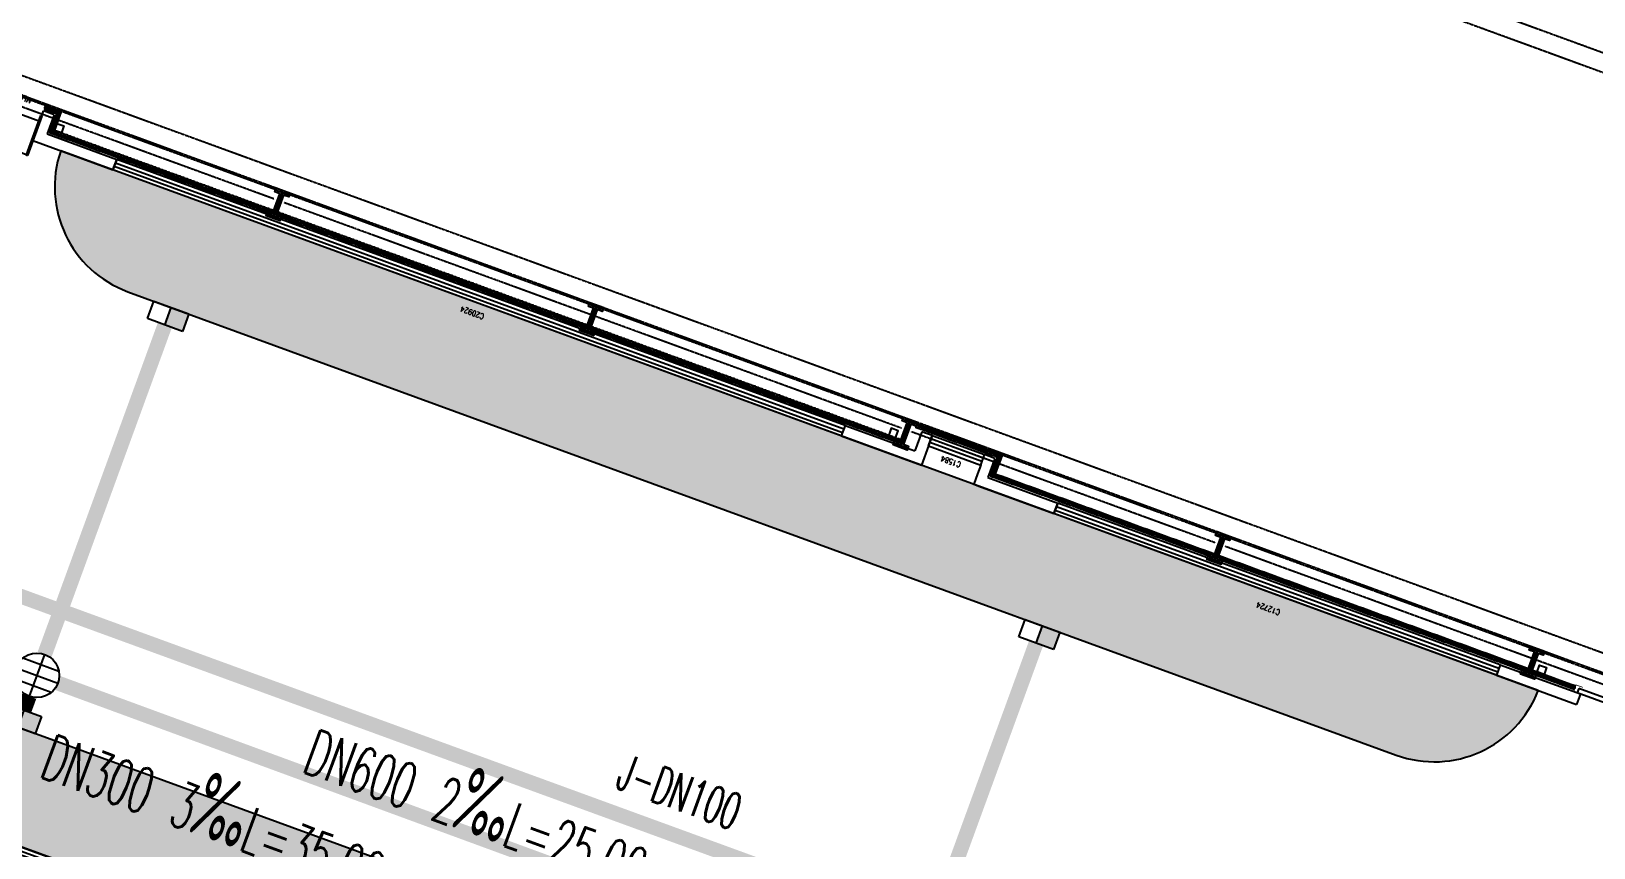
# Model space of a CAD drawing. Extents: x -111898 to 889894, y -2 to 1194865.
# Drawn here: x 565855 to 607970, y 855185 to 877197 of the extents above; entities that cross this region are included whole.
import ezdxf

# ---------------------------------------------------------------- set-up
doc = ezdxf.new("R2010")
doc.units = 0
doc.header["$LTSCALE"] = 10
doc.header["$MEASUREMENT"] = 0
doc.linetypes.add('10平面$0$10平面$0$DASH', pattern=[0.35, 0.25, -0.1])
doc.linetypes.add('10平面$0$DASH', pattern=[0.35, 0.25, -0.1])
doc.layers.get('Defpoints').update_dxf_attribs({"color": 210})
for name, color, linetype in [('0-WALL', 252, 'Continuous'), ('10平面$0$10平面$0$WINDOW', 4, 'Continuous'), ('10平面$0$10平面$0$WINDOW_TEXT', 7, 'Continuous'), ('10平面$0$A-HRAIL', 173, 'Continuous'), ('10平面$0$A-SFCE', 30, 'Continuous'), ('10平面$0$AS-WALL', 40, 'Continuous'), ('10平面$0$建-窗', 4, 'Continuous'), ('10平面$0$建-门窗编号', 7, 'Continuous'), ('Gps-ZF雨水', 4, 'TG_Y'), ('TEXT_污水', 2, 'Continuous'), ('TEXT_给水', 3, 'Continuous'), ('TEXT_雨水', 4, 'Continuous'), ('TWT_雨水口', 4, 'Continuous'), ('WALL', 252, 'Continuous'), ('WELL_雨水', 4, 'Continuous'), ('建-窗', 252, 'Continuous'), ('建-门窗编号', 7, 'Continuous')]:
    doc.layers.add(name, color=color, linetype=linetype)
doc.layers.add('GPS-ZF污水', color=2, linetype='TG_W', lineweight=60)
doc.layers.add('GPS-ZF给水', color=3, linetype='TG_J', lineweight=60)
doc.styles.add('10平面$0$10平面$0$_TCH_WINDOW', font='SIMPLEX', dxfattribs={"height": 3.5, "bigfont": 'GBCBIG'})
doc.styles.add('10平面$0$A-WIN-LABEL', font='SIMPLEX', dxfattribs={"bigfont": 'GBCBIG'})
doc.styles.add('_TWT_PIPEDN', font='SIMPLEX', dxfattribs={"width": 0.6, "height": 3, "bigfont": 'HZTXT'})
doc.styles.add('A-WIN-LABEL', font='SIMPLEX', dxfattribs={"bigfont": 'GBCBIG'})
doc.styles.add('TG_LINETYPE', font='SIMPLEX', dxfattribs={"width": 0.8, "height": 3.5, "bigfont": 'HZTXT'})
doc.linetypes.add('TG_J', pattern='A,2,-0.3,["J",TG_LINETYPE,S=0.1,R=0,X=-0.23,Y=-0.15],0', length=2.3)
doc.linetypes.add('TG_W', pattern='A,2,-0.3,["W",TG_LINETYPE,S=0.1,R=0,X=-0.23,Y=-0.15],0', length=2.3)
doc.linetypes.add('TG_Y', pattern='A,2,-0.3,["Y",TG_LINETYPE,S=0.1,R=0,X=-0.25,Y=-0.15],0', length=2.3)
pattern_1 = [(359.79974, (-824318.4, 704905.5), (1605.5824, 1594.398), [240, -48, 64, -48, 240, -960]), (359.79974, (-824398.3, 704953.8), (1605.5824, 1594.398), [160, -120, 240, -120, 160, -800]), (359.79974, (-823836, 705591.9), (1605.5824, 1594.398), [200, -80, 200, -1120]), (359.79974, (-824634.9, 705914.7), (1605.5824, 1594.398), [80, -160, 80, -1280]), (89.79974, (-824474.9, 705914.1), (-1594.398, 1605.5824), [144, -1456]), (89.79974, (-823998.3, 704952.4), (-1594.398, 1605.5824), [160, -1440]), (89.79974, (-823596, 705591), (-1594.398, 1605.5824), [160, -1440]), (44.79974, (-823790.3, 704935.7), (5.5922, 1599.9902), [160, -2102.7417]), (134.79974, (-824206.3, 704937.2), (-1599.9902, 5.5922), [160, -2102.7417]), (63.23469, (-823838.3, 704943.9), (5.5922, 1599.99023), [160, -3417.7088]), (75.7635, (-823918.27, 704952.15), (5.59221, 1599.99023), [160, -6436.969]), (75.7635, (-823516.03, 705590.75), (5.59221, 1599.99023), [128, -6468.969]), (75.7635, (-824442.9, 705914), (5.59221, 1599.99023), [112, -6484.969]), (103.835987, (-824078.27, 704952.7), (5.59221, 1599.99023), [160, -6436.969]), (103.835987, (-823676.03, 705591.3), (5.59221, 1599.99023), [128, -6468.969]), (103.835987, (-824506.9, 705914.2), (5.59221, 1599.99023), [112, -6484.969]), (116.364795, (-824158.3, 704945), (5.5922, 1599.99023), [160, -3417.7069])]

# ---------------------------------------------------------------- blocks, each defined once
blk = doc.blocks.new('10平面$0$10平面$0$$DorLib2D$00000126')
at = {"color": 0, "linetype": 'Continuous'}
for p, q in [((-0.532, 0.5), (-0.532, 0.9)), ((0.532, 0.9), (0.532, 0.5))]:
    blk.add_line(p, q, dxfattribs=at)
at = {"color": 0, "linetype": '10平面$0$10平面$0$DASH'}
for p, q in [((-0.532, 0.9), (0.532, 0.9)), ((-0.532, 0.5), (0.532, 0.5))]:
    blk.add_line(p, q, dxfattribs=at)
blk = doc.blocks.new('10平面$0$WINDOW2DLIB$DYNSTYLE$00000005')
at = {"color": 0}
for points in [[(-0.5, 0.5), (-0.5, -0.5)], [(-0.5, 0.5), (0.5, 0.5)], [(0.5, -0.5), (0.5, 0.5)], [(0.5, 0.1667), (-0.5, 0.1667)], [(0.5, -0.1667), (-0.5, -0.1667)], [(-0.5, -0.5), (0.5, -0.5)]]:
    blk.add_lwpolyline(points, dxfattribs=at)
blk = doc.blocks.new('10平面$0$DOOR2DLIB$SYSLIB$00000123')
at = {"color": 0}
for p, q in [((0.475, -0.001), (0.475, 0.752)), ((0.475, 0.752), (0.5, 0.752)), ((0.5, -0.001), (0.5, 0.752)), ((-0.5, 0), (-0.5, 0.252)), ((-0.475, 0.252), (-0.5, 0.252)), ((-0.475, 0), (-0.475, 0.252)), ((-0.475, 0), (-0.5, 0)), ((0.475, -0.001), (0.5, -0.001))]:
    blk.add_line(p, q, dxfattribs=at)
for centre, radius, start, end in [((0.505, -0.002), 0.755, 92.2493, 179.7238), ((-0.501, 0.003), 0.251, 359.7899, 84.0974)]:
    blk.add_arc(centre, radius, start, end, dxfattribs=at)
blk = doc.blocks.new('10平面$0$42343243-M')
at = {"layer": '10平面$0$10平面$0$WINDOW'}
blk.add_line((252654, 1222620), (254154, 1222620), dxfattribs=at)
at = {"layer": '10平面$0$AS-WALL'}
for p, q in [((210654, 1223170), (208354, 1223170)), ((208354, 1222870), (208354, 1223170)), ((225504, 1223170), (223354, 1223170)), ((225654, 1223170), (225504, 1223170)), ((225654, 1222870), (225654, 1223170)), ((229454, 1223170), (227154, 1223170)), ((227154, 1222620), (227154, 1223170)), ((252654, 1223170), (250354, 1223170)), ((252654, 1222620), (252654, 1223170)), ((210654, 1222870), (208354, 1222870)), ((225354, 1222870), (223354, 1222870)), ((225354, 1222320), (225354, 1222870)), ((225654, 1222620), (225654, 1222870)), ((229454, 1222870), (227454, 1222870)), ((227454, 1222320), (227454, 1222870)), ((252354, 1222870), (250354, 1222870)), ((252354, 1222320), (252354, 1222870)), ((225354, 1222320), (225654, 1222320)), ((227154, 1222320), (227454, 1222320)), ((252354, 1222320), (252654, 1222320))]:
    blk.add_line(p, q, dxfattribs=at)
for points in [[(210654, 1222870), (210654, 1223170)], [(223354, 1222870), (223354, 1223170)], [(229454, 1222870), (229454, 1223170)], [(250354, 1222870), (250354, 1223170)], [(225654, 1222620), (225654, 1222320)], [(227154, 1222620), (227154, 1222320)], [(252654, 1222620), (252654, 1222320)]]:
    blk.add_lwpolyline(points, dxfattribs=at)
at = {"layer": '10平面$0$10平面$0$WINDOW'}
ref = blk.add_blockref('10平面$0$DOOR2DLIB$SYSLIB$00000123', (253404, 1222470), dxfattribs=dict(at, xscale=-1500, yscale=1500, zscale=300))
ref.add_attrib('A0', 'MLC1584', (253059, 1222108), dxfattribs={"layer": '10平面$0$10平面$0$WINDOW_TEXT', "height": 148.8, "style": '10平面$0$10平面$0$_TCH_WINDOW', "width": 0.705882})
ref = blk.add_blockref('10平面$0$10平面$0$$DorLib2D$00000126', (205254, 1223020), dxfattribs=dict(at, xscale=6000, yscale=-300, zscale=300))
ref.add_attrib('A0', 'JLM6050', (204885, 1223016), dxfattribs={"layer": '10平面$0$10平面$0$WINDOW_TEXT', "height": 148.8, "style": '10平面$0$10平面$0$_TCH_WINDOW', "width": 0.705882})
at = {"layer": '10平面$0$建-窗'}
ref = blk.add_blockref('10平面$0$WINDOW2DLIB$DYNSTYLE$00000005', (217004, 1223020), dxfattribs=dict(at, xscale=-12700, yscale=300, zscale=300, rotation=180.0000000000008))
ref.add_attrib('A0', 'C12724', (216712, 1223521), dxfattribs={"layer": '10平面$0$建-门窗编号', "height": 148.8, "style": '10平面$0$A-WIN-LABEL', "width": 0.705882})
ref = blk.add_blockref('10平面$0$WINDOW2DLIB$DYNSTYLE$00000005', (239904, 1223020), dxfattribs=dict(at, xscale=-20900, yscale=300, zscale=300, rotation=180.0000000000008))
ref.add_attrib('A0', 'C20924', (239602, 1223393), dxfattribs={"layer": '10平面$0$建-门窗编号', "height": 148.8, "style": '10平面$0$A-WIN-LABEL', "width": 0.705882})
ref = blk.add_blockref('10平面$0$WINDOW2DLIB$DYNSTYLE$00000005', (226404, 1222470), dxfattribs=dict(at, xscale=-1500, yscale=-300, zscale=300))
ref.add_attrib('A0', 'C1584', (226162, 1222733), dxfattribs={"layer": '10平面$0$建-门窗编号', "height": 148.8, "style": '10平面$0$A-WIN-LABEL', "width": 0.705882})
blk = doc.blocks.new('10平面$0$42343243')
at = {"layer": '10平面$0$建-窗'}
ref = blk.add_blockref('10平面$0$WINDOW2DLIB$DYNSTYLE$00000005', (-239904, 1223020), dxfattribs=dict(at, xscale=-20900, yscale=-300, zscale=300, rotation=359.9999999994902))
ref.add_attrib('A', 'C20924', (-240194, 1223393), dxfattribs={"layer": '10平面$0$建-门窗编号', "height": 148.8, "style": '10平面$0$A-WIN-LABEL', "width": 0.705882})
blk = doc.blocks.new('10平面$0$3333')
at = {"layer": '10平面$0$A-SFCE', "const_width": 20}
blk.add_lwpolyline([(-227064, 766320), (-227064, 766510), (-227244, 766510), (-227244, 766320)], dxfattribs=at)
blk = doc.blocks.new('10平面$0$99平面图例外参$0$$LinePat$圆环')
for points in [[(0, 150), (300, 150)], [(0, 0), (300, 0)], [(0, -150), (300, -150)]]:
    blk.add_lwpolyline(points)
at = {"color": 0}
blk.add_circle((150, 0), 150, dxfattribs=at)
blk = doc.blocks.new('WINDOW2DLIB$DYNSTYLE$00000005')
at = {"color": 0}
for points in [[(-0.5, 0.5), (-0.5, -0.5)], [(-0.5, 0.5), (0.5, 0.5)], [(0.5, -0.5), (0.5, 0.5)], [(0.5, 0.1667), (-0.5, 0.1667)], [(0.5, -0.1667), (-0.5, -0.1667)], [(-0.5, -0.5), (0.5, -0.5)]]:
    blk.add_lwpolyline(points, dxfattribs=at)
blk = doc.blocks.new('$TwtSys$00000424')
for p, q in [((-500, 250), (500, 250)), ((-500, -250), (-500, 250)), ((0, -250), (0, 250)), ((500, 250), (500, -250)), ((500, -250), (-500, -250))]:
    blk.add_line(p, q)
blk.add_solid([(0, 250), (500, 250), (0, -250), (500, -250)])
blk = doc.blocks.new('$TWTSYS$00000375')
for p, q in [((0, 0.5, 0), (0, -0.5, 0)), ((-0.5, 0, 0), (0.5, 0, 0)), ((0.433, 0.25, 0), (-0.433, 0.25, 0)), ((0.433, -0.25, 0), (-0.433, -0.25, 0))]:
    blk.add_line(p, q)
blk.add_circle((0, 0, 0), 0.5)

msp = doc.modelspace()

# ---------------------------------------------------------------- hatches: boundary and pattern name
at = {"layer": '0-WALL'}
h = msp.add_hatch(dxfattribs=at)
h.set_pattern_fill('草坪或沼泽', color=8, scale=400, angle=-0.200257)
h.set_pattern_definition([(359.79974, (-824318.4, 704905.5), (1605.5824, 1594.398), [240, -48, 64, -48, 240, -960]), (359.79974, (-824398.3, 704953.8), (1605.5824, 1594.398), [160, -120, 240, -120, 160, -800]), (359.79974, (-823836, 705591.9), (1605.5824, 1594.398), [200, -80, 200, -1120]), (359.79974, (-824634.9, 705914.7), (1605.5824, 1594.398), [80, -160, 80, -1280]), (89.79974, (-824474.9, 705914.1), (-1594.398, 1605.5824), [144, -1456]), (89.79974, (-823998.3, 704952.4), (-1594.398, 1605.5824), [160, -1440]), (89.79974, (-823596, 705591), (-1594.398, 1605.5824), [160, -1440]), (44.79974, (-823790.3, 704935.7), (5.5922, 1599.9902), [160, -2102.7417]), (134.79974, (-824206.3, 704937.2), (-1599.9902, 5.5922), [160, -2102.7417]), (63.23469, (-823838.3, 704943.9), (5.5922, 1599.99023), [160, -3417.7088]), (75.7635, (-823918.27, 704952.15), (5.59221, 1599.99023), [160, -6436.969]), (75.7635, (-823516.03, 705590.75), (5.59221, 1599.99023), [128, -6468.969]), (75.7635, (-824442.9, 705914), (5.59221, 1599.99023), [112, -6484.969]), (103.835987, (-824078.27, 704952.7), (5.59221, 1599.99023), [160, -6436.969]), (103.835987, (-823676.03, 705591.3), (5.59221, 1599.99023), [128, -6468.969]), (103.835987, (-824506.9, 705914.2), (5.59221, 1599.99023), [112, -6484.969]), (116.364795, (-824158.3, 704945), (5.5922, 1599.99023), [160, -3417.7069])])
edge = h.paths.add_edge_path()
edge.add_line((741503.08, 933538.38), (741712.87, 934018.57))
edge.add_line((741712.87, 934018.57), (745060.96, 941812.89))
edge.add_line((745060.96, 941812.89), (766890.86, 1001849.76))
edge.add_line((766890.86, 1001849.76), (760346.98, 1016169.02))
edge.add_line((760346.98, 1016169.02), (737579.78, 1026362.54))
edge.add_line((737579.78, 1026362.54), (720756.11, 1037729.77))
edge.add_line((720756.11, 1037729.77), (653654.65, 1067773.01))
edge.add_line((653654.65, 1067773.01), (467795.25, 820503.81))
edge.add_line((467795.25, 820503.81), (468143.58, 820404.89))
edge.add_line((468143.58, 820404.89), (647181.92, 1058601.18))
edge.add_line((647181.92, 1058601.18), (648464.56, 1058132.56))
edge.add_line((648464.56, 1058132.56), (650350.23, 1063296.8))
edge.add_line((650350.23, 1063296.8), (720796.15, 1037558.69))
edge.add_line((720796.15, 1037558.69), (718909.6, 1032395.07))
edge.add_line((718909.6, 1032395.07), (725484.49, 1029992.9))
edge.add_line((725484.49, 1029992.9), (726513.26, 1032808.65))
edge.add_line((726513.26, 1032808.65), (729331.07, 1031779.14))
edge.add_line((729331.07, 1031779.14), (728302.36, 1028963.46))
edge.add_line((728302.36, 1028963.46), (747084.56, 1022101.19))
edge.add_line((747084.56, 1022101.19), (755217.14, 1018452.95))
edge.add_arc((743028.5, 1006160.87), 17310.64, -14.619994, 45.242091, ccw=False)
edge.add_line((759778.64, 1001791.54), (760685.99, 1001458.08))
edge.add_line((760685.99, 1001458.08), (765094.65, 999847.31))
edge.add_line((765094.65, 999847.31), (740941.69, 933744.02))
edge.add_line((740941.69, 933744.02), (741503.08, 933538.38))
h = msp.add_hatch(dxfattribs=at)
h.set_pattern_fill('草坪或沼泽', color=8, scale=400, angle=-0.200257)
h.set_pattern_definition(pattern_1)
edge = h.paths.add_edge_path()
edge.add_arc((603672.98, 860503.41), 3000.73, 249.935502, 338.960589)
edge.add_line((606473.66, 859426.12), (566648.51, 873976.64))
edge.add_arc((569499.52, 873002.05), 3012.99, 161.127469, 249.69568)
edge.add_line((568454, 870176.28), (602643.49, 857684.8))
h = msp.add_hatch(dxfattribs=at)
h.set_pattern_fill('草坪或沼泽', color=8, scale=400, angle=-0.200257)
h.set_pattern_definition(pattern_1)
edge = h.paths.add_edge_path()
edge.add_line((598635.68, 846316.68), (564318.76, 858858.03))
edge.add_arc((563289.22, 856040.22), 3000, 69.929318, 159.929318)
edge.add_line((560471.41, 857069.76), (600296.56, 842519.24))
edge.add_arc((597478.74, 843548.74), 3000, -20.069895, 67.316106)

# ---------------------------------------------------------------- linework, layer by layer
for points in [[(602643.49, 857684.8, 0.40923859), (606473.66, 859426.12), (566648.51, 873976.64, 0.40691312), (568454, 870176.28)], [(598635.68, 846316.68), (564318.76, 858858.03, 0.41421356), (560471.41, 857069.76), (600296.56, 842519.24, 0.40091319)]]:
    msp.add_lwpolyline(points, format="xyb", close=True, dxfattribs=at)
at = {"layer": 'Defpoints', "color": 1}
for points in [[(566665.54, 874455.9), (566477.69, 874524.54), (566546.32, 874712.39), (566734.18, 874643.76)], [(588965.42, 866308.41), (589153.28, 866239.78), (589221.91, 866427.63), (589034.06, 866496.27)], [(606630.15, 859854.43), (606442.29, 859923.06), (606510.93, 860110.92), (606698.78, 860042.28)]]:
    msp.add_lwpolyline(points, close=True, dxfattribs=at)
at = {"layer": 'GPS-ZF污水', "ltscale": 0.1, "const_width": 400}
msp.add_lwpolyline([(563489.75, 857904.53), (595237.15, 846305.29)], dxfattribs=at)
at = {"layer": 'GPS-ZF给水', "ltscale": 0.1, "const_width": 400}
msp.add_lwpolyline([(521826.69, 877948.18), (679851.32, 820212.27)], dxfattribs=at)
at = {"layer": 'Gps-ZF雨水', "ltscale": 0.1, "const_width": 400}
for points in [[(566214.62, 860395.75), (569457.35, 869277.37)], [(592939.16, 860698.05), (589678.92, 851774.71)], [(566572.03, 859625.22), (588909.83, 851418.07)], [(565664.71, 858895.52), (565801.92, 859268.95)]]:
    msp.add_lwpolyline(points, dxfattribs=at)
at = {"layer": 'WALL', "color": 8, "linetype": '10平面$0$DASH'}
for p, q in [((561313.24, 893758.89), (688396.79, 847327.63)), ((561141.66, 893289.25), (688225.2, 846857.99)), ((556097.02, 879481.95), (683180.57, 833050.69)), ((555925.43, 879012.32), (683008.98, 832581.05)), ((572400.64, 872673.53), (564228.97, 875659.14)), ((572486.43, 872908.35), (564314.76, 875893.96)), ((589393.33, 866731.24), (572768.21, 872805.4)), ((589307.54, 866496.43), (572682.42, 872570.58)), ((597760.99, 863407.87), (589589.32, 866393.48)), ((597846.78, 863642.69), (589675.11, 866628.29)), ((614753.69, 857465.58), (598128.57, 863539.74)), ((614667.89, 857230.76), (598042.77, 863304.92))]:
    msp.add_line(p, q, dxfattribs=at)
at = {"layer": 'WALL', "color": 8}
for points in [[(572456.63, 872972.48), (572832.33, 872835.21), (572793.9, 872730.01), (572656.77, 872780.11), (572459.1, 872239.09), (572596.23, 872188.99), (572557.8, 872083.79), (572182.09, 872221.06), (572220.52, 872326.26), (572357.66, 872276.15), (572555.32, 872817.17), (572418.19, 872867.28)], [(572486.43, 872908.35), (572768.21, 872805.4), (572764.09, 872794.13), (572626.96, 872844.23), (572394.98, 872209.28), (572532.11, 872159.18), (572527.99, 872147.91), (572246.21, 872250.86), (572250.33, 872262.13), (572387.46, 872212.03), (572619.45, 872846.98), (572482.31, 872897.08)], [(580910.08, 869883.92), (581285.79, 869746.65), (581247.35, 869641.45), (581110.22, 869691.56), (580912.55, 869150.54), (581049.68, 869100.43), (581011.25, 868995.23), (580635.54, 869132.5), (580673.97, 869237.7), (580811.11, 869187.6), (581008.78, 869728.62), (580871.64, 869778.72)], [(580939.88, 869819.8), (581221.66, 869716.85), (581217.55, 869705.58), (581080.41, 869755.68), (580848.43, 869120.73), (580985.56, 869070.63), (580981.44, 869059.36), (580699.66, 869162.31), (580703.78, 869173.58), (580840.91, 869123.48), (581072.9, 869758.42), (580935.76, 869808.53)], [(589363.53, 866795.37), (589739.24, 866658.1), (589700.8, 866552.9), (589563.67, 866603), (589366, 866061.98), (589503.13, 866011.88), (589464.7, 865906.68), (589088.99, 866043.95), (589127.43, 866149.15), (589264.56, 866099.04), (589462.23, 866640.07), (589325.09, 866690.17)], [(589393.33, 866731.24), (589675.11, 866628.29), (589671, 866617.02), (589533.86, 866667.13), (589301.88, 866032.18), (589439.01, 865982.07), (589434.89, 865970.8), (589153.11, 866073.75), (589157.23, 866085.03), (589294.36, 866034.92), (589526.35, 866669.87), (589389.21, 866719.97)], [(597816.98, 863706.81), (598192.69, 863569.54), (598154.25, 863464.35), (598017.12, 863514.45), (597819.45, 862973.43), (597956.59, 862923.32), (597918.15, 862818.13), (597542.44, 862955.4), (597580.88, 863060.59), (597718.01, 863010.49), (597915.68, 863551.51), (597778.54, 863601.61)], [(597846.78, 863642.69), (598128.57, 863539.74), (598124.45, 863528.47), (597987.31, 863578.57), (597755.33, 862943.62), (597892.46, 862893.52), (597888.34, 862882.25), (597606.56, 862985.2), (597610.68, 862996.47), (597747.81, 862946.37), (597979.8, 863581.32), (597842.67, 863631.42)], [(606270.43, 860618.26), (606646.14, 860480.99), (606607.7, 860375.79), (606470.57, 860425.89), (606272.9, 859884.87), (606410.04, 859834.77), (606371.6, 859729.57), (605995.89, 859866.84), (606034.33, 859972.04), (606171.46, 859921.94), (606369.13, 860462.96), (606231.99, 860513.06)], [(606300.23, 860554.14), (606582.02, 860451.19), (606577.9, 860439.91), (606440.76, 860490.02), (606208.78, 859855.07), (606345.91, 859804.97), (606341.8, 859793.69), (606060.01, 859896.65), (606064.13, 859907.92), (606201.27, 859857.81), (606433.25, 860492.76), (606296.12, 860542.87)]]:
    msp.add_lwpolyline(points, close=True, dxfattribs=at)

# ---------------------------------------------------------------- block references
at = {"layer": '10平面$0$A-HRAIL', "yscale": 0.3333333333333334, "zscale": 0.3333333333333333}
for p, xscale, rotation in [((566328.78, 875104.88), 0.3749999999076196, 159.9297114345931), ((566434.45, 875066.27), 0.3749999999076196, 159.9297114345931), ((566540.11, 875027.67), 0.3749999999076196, 159.9297114345931), ((566504.45, 874747.92), 0.3611111227129974, 249.9297114345931), ((566541.62, 874849.67), 0.3611111227129974, 249.9297114345931), ((566578.8, 874951.43), 0.3611111227129974, 249.9297114345931), ((566645.78, 874989.06), 0.3749999999076196, 159.9297114345931), ((566615.98, 875053.18), 0.3611111227129974, 249.9297114345931), ((566430.09, 874544.41), 0.3611111227129974, 249.9297114345931), ((566365.17, 874512.41), -0.3384127419231499, 159.9297114343897), ((566467.27, 874646.16), 0.3611111227129974, 249.9297114345931), ((566460.53, 874477.57), -0.3384127419231499, 159.9297114343897), ((566555.89, 874442.73), -0.3384127419231499, 159.9297114343897), ((566651.25, 874407.89), -0.3384127419231499, 159.9297114343897), ((566746.6, 874373.05), -0.3384127419231499, 159.9297114343897), ((566841.96, 874338.21), -0.3384127419231499, 159.9297114343897), ((566937.32, 874303.37), -0.3384127419231499, 159.9297114343897), ((567032.68, 874268.53), -0.3384127419231499, 159.9297114343897), ((567128.04, 874233.69), -0.3384127419231499, 159.9297114343897), ((567223.4, 874198.85), -0.3384127419231499, 159.9297114343897), ((567318.76, 874164.01), -0.3384127419231499, 159.9297114343897), ((567414.11, 874129.17), -0.3384127419231499, 159.9297114343897), ((567509.47, 874094.33), -0.3384127419231499, 159.9297114343897), ((567604.83, 874059.49), -0.3384127419231499, 159.9297114343897), ((567700.19, 874024.65), -0.3384127419231499, 159.9297114343897), ((567795.55, 873989.81), -0.3384127419231499, 159.9297114343897), ((567890.91, 873954.97), -0.3384127419231499, 159.9297114343897), ((567986.26, 873920.13), -0.3384127419231499, 159.9297114343897), ((568081.62, 873885.29), -0.3384127419231499, 159.9297114343897), ((568176.98, 873850.45), -0.3384127419231499, 159.9297114343897), ((568272.34, 873815.61), -0.3384127419231499, 159.9297114343897), ((568367.7, 873780.77), -0.3384127419231499, 159.9297114343897), ((568463.06, 873745.93), -0.3384127419231499, 159.9297114343897), ((568558.42, 873711.09), -0.3384127419231499, 159.9297114343897), ((568653.77, 873676.25), -0.3384127419231499, 159.9297114343897), ((568749.13, 873641.41), -0.3384127419231499, 159.9297114343897), ((568844.49, 873606.57), -0.3384127419231499, 159.9297114343897), ((568939.85, 873571.73), -0.3384127419231499, 159.9297114343897), ((569035.21, 873536.89), -0.3384127419231499, 159.9297114343897), ((569130.57, 873502.05), -0.3384127419231499, 159.9297114343897), ((569225.93, 873467.21), -0.3384127419231499, 159.9297114343897), ((569321.28, 873432.37), -0.3384127419231499, 159.9297114343897), ((569416.64, 873397.53), -0.3384127419231499, 159.9297114343897), ((569512, 873362.69), -0.3384127419231499, 159.9297114343897), ((569607.36, 873327.85), -0.3384127419231499, 159.9297114343897), ((569702.72, 873293.01), -0.3384127419231499, 159.9297114343897), ((569798.08, 873258.17), -0.3384127419231499, 159.9297114343897), ((569893.44, 873223.33), -0.3384127419231499, 159.9297114343897), ((569988.79, 873188.49), -0.3384127419231499, 159.9297114343897), ((570084.15, 873153.65), -0.3384127419231499, 159.9297114343897), ((570179.51, 873118.81), -0.3384127419231499, 159.9297114343897), ((570274.87, 873083.97), -0.3384127419231499, 159.9297114343897), ((570370.23, 873049.13), -0.3384127419231499, 159.9297114343897), ((570465.59, 873014.28), -0.3384127419231499, 159.9297114343897), ((570560.94, 872979.44), -0.3384127419231499, 159.9297114343897), ((570656.3, 872944.6), -0.3384127419231499, 159.9297114343897), ((570751.66, 872909.76), -0.3384127419231499, 159.9297114343897), ((570847.02, 872874.92), -0.3384127419231499, 159.9297114343897), ((570942.38, 872840.08), -0.3384127419231499, 159.9297114343897), ((571037.74, 872805.24), -0.3384127419231499, 159.9297114343897), ((571133.1, 872770.4), -0.3384127419231499, 159.9297114343897), ((571228.45, 872735.56), -0.3384127419231499, 159.9297114343897), ((571323.81, 872700.72), -0.3384127419231499, 159.9297114343897), ((571419.17, 872665.88), -0.3384127419231499, 159.9297114343897), ((571514.53, 872631.04), -0.3384127419231499, 159.9297114343897), ((571609.89, 872596.2), -0.3384127419231499, 159.9297114343897), ((571705.25, 872561.36), -0.3384127419231499, 159.9297114343897), ((571800.61, 872526.52), -0.3384127419231499, 159.9297114343897), ((571895.96, 872491.68), -0.3384127419231499, 159.9297114343897), ((571991.32, 872456.84), -0.3384127419231499, 159.9297114343897), ((572086.68, 872422), -0.3384127419231499, 159.9297114343897), ((572182.04, 872387.16), -0.3384127419231499, 159.9297114343897), ((572277.4, 872352.32), -0.3384127419231499, 159.9297114343897), ((572474.2, 872280.42), -0.3368181818181818, 159.9297114343899), ((572569.11, 872245.74), -0.3368181818181818, 159.9297114343899), ((572664.02, 872211.07), -0.3368181818181818, 159.9297114343899), ((572758.93, 872176.39), -0.3368181818181818, 159.9297114343899), ((572853.83, 872141.71), -0.3368181818181818, 159.9297114343899), ((572948.74, 872107.04), -0.3368181818181818, 159.9297114343899), ((573043.65, 872072.36), -0.3368181818181818, 159.9297114343899), ((573138.56, 872037.69), -0.3368181818181818, 159.9297114343899), ((573233.47, 872003.01), -0.3368181818181818, 159.9297114343899), ((573328.38, 871968.33), -0.3368181818181818, 159.9297114343899), ((573423.29, 871933.66), -0.3368181818181818, 159.9297114343899), ((573518.2, 871898.98), -0.3368181818181818, 159.9297114343899), ((573613.11, 871864.31), -0.3368181818181818, 159.9297114343899), ((573708.02, 871829.63), -0.3368181818181818, 159.9297114343899), ((573802.93, 871794.95), -0.3368181818181818, 159.9297114343899), ((573897.84, 871760.28), -0.3368181818181818, 159.9297114343899), ((573992.75, 871725.6), -0.3368181818181818, 159.9297114343899), ((574087.65, 871690.93), -0.3368181818181818, 159.9297114343899), ((574182.56, 871656.25), -0.3368181818181818, 159.9297114343899), ((574277.47, 871621.57), -0.3368181818181818, 159.9297114343899), ((574372.38, 871586.9), -0.3368181818181818, 159.9297114343899), ((574467.29, 871552.22), -0.3368181818181818, 159.9297114343899), ((574562.2, 871517.55), -0.3368181818181818, 159.9297114343899), ((574657.11, 871482.87), -0.3368181818181818, 159.9297114343899), ((574752.02, 871448.19), -0.3368181818181818, 159.9297114343899), ((574846.93, 871413.52), -0.3368181818181818, 159.9297114343899), ((574941.84, 871378.84), -0.3368181818181818, 159.9297114343899), ((575036.75, 871344.17), -0.3368181818181818, 159.9297114343899), ((575131.66, 871309.49), -0.3368181818181818, 159.9297114343899), ((575226.56, 871274.81), -0.3368181818181818, 159.9297114343899), ((575321.47, 871240.14), -0.3368181818181818, 159.9297114343899), ((575416.38, 871205.46), -0.3368181818181818, 159.9297114343899), ((575511.29, 871170.79), -0.3368181818181818, 159.9297114343899), ((575606.2, 871136.11), -0.3368181818181818, 159.9297114343899), ((575701.11, 871101.43), -0.3368181818181818, 159.9297114343899), ((575796.02, 871066.76), -0.3368181818181818, 159.9297114343899), ((575890.93, 871032.08), -0.3368181818181818, 159.9297114343899), ((575985.84, 870997.4), -0.3368181818181818, 159.9297114343899), ((576080.75, 870962.73), -0.3368181818181818, 159.9297114343899), ((576175.66, 870928.05), -0.3368181818181818, 159.9297114343899), ((576270.57, 870893.38), -0.3368181818181818, 159.9297114343899), ((576365.48, 870858.7), -0.3368181818181818, 159.9297114343899), ((576460.38, 870824.02), -0.3368181818181818, 159.9297114343899), ((576555.29, 870789.35), -0.3368181818181818, 159.9297114343899), ((576650.2, 870754.67), -0.3368181818181818, 159.9297114343899), ((576745.11, 870720), -0.3368181818181818, 159.9297114343899), ((576840.02, 870685.32), -0.3368181818181818, 159.9297114343899), ((576934.93, 870650.64), -0.3368181818181818, 159.9297114343899), ((577029.84, 870615.97), -0.3368181818181818, 159.9297114343899), ((577124.75, 870581.29), -0.3368181818181818, 159.9297114343899), ((577219.66, 870546.62), -0.3368181818181818, 159.9297114343899), ((577314.57, 870511.94), -0.3368181818181818, 159.9297114343899), ((577409.48, 870477.26), -0.3368181818181818, 159.9297114343899), ((577504.39, 870442.59), -0.3368181818181818, 159.9297114343899), ((577599.29, 870407.91), -0.3368181818181818, 159.9297114343899), ((577694.2, 870373.24), -0.3368181818181818, 159.9297114343899), ((577789.11, 870338.56), -0.3368181818181818, 159.9297114343899), ((577884.02, 870303.88), -0.3368181818181818, 159.9297114343899), ((577978.93, 870269.21), -0.3368181818181818, 159.9297114343899), ((578073.84, 870234.53), -0.3368181818181818, 159.9297114343899), ((578168.75, 870199.86), -0.3368181818181818, 159.9297114343899), ((578263.66, 870165.18), -0.3368181818181818, 159.9297114343899), ((578358.57, 870130.5), -0.3368181818181818, 159.9297114343899), ((578453.48, 870095.83), -0.3368181818181818, 159.9297114343899), ((578548.39, 870061.15), -0.3368181818181818, 159.9297114343899), ((578643.3, 870026.48), -0.3368181818181818, 159.9297114343899), ((578738.21, 869991.8), -0.3368181818181818, 159.9297114343899), ((578833.11, 869957.12), -0.3368181818181818, 159.9297114343899), ((578928.02, 869922.45), -0.3368181818181818, 159.9297114343899), ((579022.93, 869887.77), -0.3368181818181818, 159.9297114343899), ((579117.84, 869853.1), -0.3368181818181818, 159.9297114343899), ((579212.75, 869818.42), -0.3368181818181818, 159.9297114343899), ((579307.66, 869783.74), -0.3368181818181818, 159.9297114343899), ((579402.57, 869749.07), -0.3368181818181818, 159.9297114343899), ((579497.48, 869714.39), -0.3368181818181818, 159.9297114343899), ((579592.39, 869679.72), -0.3368181818181818, 159.9297114343899), ((579687.3, 869645.04), -0.3368181818181818, 159.9297114343899), ((579782.21, 869610.36), -0.3368181818181818, 159.9297114343899), ((579877.12, 869575.69), -0.3368181818181818, 159.9297114343899), ((579972.02, 869541.01), -0.3368181818181818, 159.9297114343899), ((580066.93, 869506.34), -0.3368181818181818, 159.9297114343899), ((580161.84, 869471.66), -0.3368181818181818, 159.9297114343899), ((580256.75, 869436.98), -0.3368181818181818, 159.9297114343899), ((580351.66, 869402.31), -0.3368181818181818, 159.9297114343899), ((580446.57, 869367.63), -0.3368181818181818, 159.9297114343899), ((580541.48, 869332.96), -0.3368181818181818, 159.9297114343899), ((580636.39, 869298.28), -0.3368181818181818, 159.9297114343899), ((580731.3, 869263.6), -0.3368181818181818, 159.9297114343899), ((580927.65, 869191.86), -0.3368181818181785, 159.929711434389), ((581022.56, 869157.19), -0.3368181818181785, 159.929711434389), ((581117.47, 869122.51), -0.3368181818181785, 159.929711434389), ((581212.38, 869087.84), -0.3368181818181785, 159.929711434389), ((581307.29, 869053.16), -0.3368181818181785, 159.929711434389), ((581402.2, 869018.48), -0.3368181818181785, 159.929711434389), ((581497.1, 868983.81), -0.3368181818181785, 159.929711434389), ((581592.01, 868949.13), -0.3368181818181785, 159.929711434389), ((581686.92, 868914.46), -0.3368181818181785, 159.929711434389), ((581781.83, 868879.78), -0.3368181818181785, 159.929711434389), ((581876.74, 868845.1), -0.3368181818181785, 159.929711434389), ((581971.65, 868810.43), -0.3368181818181785, 159.929711434389), ((582066.56, 868775.75), -0.3368181818181785, 159.929711434389), ((582161.47, 868741.08), -0.3368181818181785, 159.929711434389), ((582256.38, 868706.4), -0.3368181818181785, 159.929711434389), ((582351.29, 868671.72), -0.3368181818181785, 159.929711434389), ((582446.2, 868637.05), -0.3368181818181785, 159.929711434389), ((582541.11, 868602.37), -0.3368181818181785, 159.929711434389), ((582636.01, 868567.7), -0.3368181818181785, 159.929711434389), ((582730.92, 868533.02), -0.3368181818181785, 159.929711434389), ((582825.83, 868498.34), -0.3368181818181785, 159.929711434389), ((582920.74, 868463.67), -0.3368181818181785, 159.929711434389), ((583015.65, 868428.99), -0.3368181818181785, 159.929711434389), ((583110.56, 868394.32), -0.3368181818181785, 159.929711434389), ((583205.47, 868359.64), -0.3368181818181785, 159.929711434389), ((583300.38, 868324.96), -0.3368181818181785, 159.929711434389), ((583395.29, 868290.29), -0.3368181818181785, 159.929711434389), ((583490.2, 868255.61), -0.3368181818181785, 159.929711434389), ((583585.11, 868220.94), -0.3368181818181785, 159.929711434389), ((583680.02, 868186.26), -0.3368181818181785, 159.929711434389), ((583774.93, 868151.58), -0.3368181818181785, 159.929711434389), ((583869.83, 868116.91), -0.3368181818181785, 159.929711434389), ((583964.74, 868082.23), -0.3368181818181785, 159.929711434389), ((584059.65, 868047.56), -0.3368181818181785, 159.929711434389), ((584154.56, 868012.88), -0.3368181818181785, 159.929711434389), ((584249.47, 867978.2), -0.3368181818181785, 159.929711434389), ((584344.38, 867943.53), -0.3368181818181785, 159.929711434389), ((584439.29, 867908.85), -0.3368181818181785, 159.929711434389), ((584534.2, 867874.17), -0.3368181818181785, 159.929711434389), ((584629.11, 867839.5), -0.3368181818181785, 159.929711434389), ((584724.02, 867804.82), -0.3368181818181785, 159.929711434389), ((584818.93, 867770.15), -0.3368181818181785, 159.929711434389), ((584913.84, 867735.47), -0.3368181818181785, 159.929711434389), ((585008.74, 867700.79), -0.3368181818181785, 159.929711434389), ((585103.65, 867666.12), -0.3368181818181785, 159.929711434389), ((585198.56, 867631.44), -0.3368181818181785, 159.929711434389), ((585293.47, 867596.77), -0.3368181818181785, 159.929711434389), ((585388.38, 867562.09), -0.3368181818181785, 159.929711434389), ((585483.29, 867527.41), -0.3368181818181785, 159.929711434389), ((585578.2, 867492.74), -0.3368181818181785, 159.929711434389), ((585673.11, 867458.06), -0.3368181818181785, 159.929711434389), ((585768.02, 867423.39), -0.3368181818181785, 159.929711434389), ((585862.93, 867388.71), -0.3368181818181785, 159.929711434389), ((585957.84, 867354.03), -0.3368181818181785, 159.929711434389), ((586052.75, 867319.36), -0.3368181818181785, 159.929711434389), ((586147.66, 867284.68), -0.3368181818181785, 159.929711434389), ((586242.56, 867250.01), -0.3368181818181785, 159.929711434389), ((586337.47, 867215.33), -0.3368181818181785, 159.929711434389), ((586432.38, 867180.65), -0.3368181818181785, 159.929711434389), ((586527.29, 867145.98), -0.3368181818181785, 159.929711434389), ((586622.2, 867111.3), -0.3368181818181785, 159.929711434389), ((586717.11, 867076.63), -0.3368181818181785, 159.929711434389), ((586812.02, 867041.95), -0.3368181818181785, 159.929711434389), ((586906.93, 867007.27), -0.3368181818181785, 159.929711434389), ((587001.84, 866972.6), -0.3368181818181785, 159.929711434389), ((587096.75, 866937.92), -0.3368181818181785, 159.929711434389), ((587191.66, 866903.25), -0.3368181818181785, 159.929711434389), ((587286.57, 866868.57), -0.3368181818181785, 159.929711434389), ((587381.47, 866833.89), -0.3368181818181785, 159.929711434389), ((587476.38, 866799.22), -0.3368181818181785, 159.929711434389), ((587571.29, 866764.54), -0.3368181818181785, 159.929711434389), ((587666.2, 866729.87), -0.3368181818181785, 159.929711434389), ((587761.11, 866695.19), -0.3368181818181785, 159.929711434389), ((587856.02, 866660.51), -0.3368181818181785, 159.929711434389), ((587950.93, 866625.84), -0.3368181818181785, 159.929711434389), ((588045.84, 866591.16), -0.3368181818181785, 159.929711434389), ((588140.75, 866556.49), -0.3368181818181785, 159.929711434389), ((588235.66, 866521.81), -0.3368181818181785, 159.929711434389), ((588330.57, 866487.13), -0.3368181818181785, 159.929711434389), ((588425.48, 866452.46), -0.3368181818181785, 159.929711434389), ((588520.39, 866417.78), -0.3368181818181785, 159.929711434389), ((588615.29, 866383.11), -0.3368181818181785, 159.929711434389), ((588710.2, 866348.43), -0.3368181818181785, 159.929711434389), ((588805.11, 866313.75), -0.3368181818181785, 159.929711434389), ((588900.02, 866279.08), -0.3368181818181785, 159.929711434389), ((589800.8, 866529.14), 0.3402776645623614, 159.9297114345931), ((589896.69, 866494.11), 0.3402776645623614, 159.9297114345931), ((589992.57, 866459.07), 0.3402776645623614, 159.9297114345931), ((590088.46, 866424.04), 0.3402776645623614, 159.9297114345931), ((590184.34, 866389.01), 0.3402776645623614, 159.9297114345931), ((590280.22, 866353.98), 0.3402776645623614, 159.9297114345931), ((590376.11, 866318.95), 0.3402776645623614, 159.9297114345931), ((590471.99, 866283.91), 0.3402776645623614, 159.9297114345931), ((590567.88, 866248.88), 0.3402776645623614, 159.9297114345931), ((588994.93, 866244.4), -0.3368181818181785, 159.929711434389), ((589089.84, 866209.72), -0.3368181818181785, 159.929711434389), ((589184.75, 866175.05), -0.3368181818181785, 159.929711434389), ((590663.76, 866213.85), 0.3402776645623614, 159.9297114345931), ((590759.64, 866178.82), 0.3402776645623614, 159.9297114345931), ((590855.53, 866143.78), 0.3402776645623614, 159.9297114345931), ((590951.41, 866108.75), 0.3402776645623614, 159.9297114345931), ((591047.3, 866073.72), 0.3402776645623614, 159.9297114345931), ((591143.18, 866038.69), 0.3402776645623614, 159.9297114345931), ((591239.06, 866003.66), 0.3402776645623614, 159.9297114345931), ((591334.95, 865968.62), 0.3402776645623614, 159.9297114345931), ((591430.83, 865933.59), 0.3402776645623614, 159.9297114345931), ((591526.72, 865898.56), 0.3402776645623614, 159.9297114345931), ((591622.6, 865863.53), 0.3402776645623614, 159.9297114345931), ((591718.48, 865828.5), 0.3402776645623614, 159.9297114345931), ((591814.37, 865793.46), 0.3402776645623614, 159.9297114345931), ((591864.8, 865482.26), 0.3611111227129974, 249.9297114345931), ((591910.25, 865758.43), 0.3402776645623614, 159.9297114345931), ((591901.98, 865584.01), 0.3611111227129974, 249.9297114345931), ((591939.15, 865685.77), 0.3611111227129974, 249.9297114345931), ((591976.33, 865787.52), 0.3611111227129974, 249.9297114345931), ((592006.14, 865723.4), 0.3402776645623614, 159.9297114345931), ((591790.45, 865278.75), 0.3611111227129974, 249.9297114345931), ((591820.88, 865211.91), 0.3384127415468572, 159.9297114347964), ((591827.62, 865380.5), 0.3611111227129974, 249.9297114345931), ((591916.24, 865177.07), 0.3384127415468572, 159.9297114347964), ((592011.6, 865142.23), 0.3384127415468572, 159.9297114347964), ((592106.96, 865107.39), 0.3384127415468572, 159.9297114347964), ((592202.32, 865072.55), 0.3384127415468572, 159.9297114347964), ((592297.67, 865037.71), 0.3384127415468572, 159.9297114347964), ((592393.03, 865002.87), 0.3384127415468572, 159.9297114347964), ((592488.39, 864968.03), 0.3384127415468572, 159.9297114347964), ((592583.75, 864933.19), 0.3384127415468572, 159.9297114347964), ((592679.11, 864898.35), 0.3384127415468572, 159.9297114347964), ((592774.47, 864863.51), 0.3384127415468572, 159.9297114347964), ((592869.83, 864828.67), 0.3384127415468572, 159.9297114347964), ((592965.18, 864793.83), 0.3384127415468572, 159.9297114347964), ((593060.54, 864758.99), 0.3384127415468572, 159.9297114347964), ((593155.9, 864724.15), 0.3384127415468572, 159.9297114347964), ((593251.26, 864689.31), 0.3384127415468572, 159.9297114347964), ((593346.62, 864654.47), 0.3384127415468572, 159.9297114347964), ((593441.98, 864619.63), 0.3384127415468572, 159.9297114347964), ((593537.33, 864584.79), 0.3384127415468572, 159.9297114347964), ((593632.69, 864549.95), 0.3384127415468572, 159.9297114347964), ((593728.05, 864515.11), 0.3384127415468572, 159.9297114347964), ((593823.41, 864480.27), 0.3384127415468572, 159.9297114347964), ((593918.77, 864445.43), 0.3384127415468572, 159.9297114347964), ((594014.13, 864410.59), 0.3384127415468572, 159.9297114347964), ((594109.49, 864375.75), 0.3384127415468572, 159.9297114347964), ((594204.84, 864340.91), 0.3384127415468572, 159.9297114347964), ((594300.2, 864306.07), 0.3384127415468572, 159.9297114347964), ((594395.56, 864271.23), 0.3384127415468572, 159.9297114347964), ((594490.92, 864236.39), 0.3384127415468572, 159.9297114347964), ((594586.28, 864201.55), 0.3384127415468572, 159.9297114347964), ((594681.64, 864166.71), 0.3384127415468572, 159.9297114347964), ((594777, 864131.87), 0.3384127415468572, 159.9297114347964), ((594872.35, 864097.02), 0.3384127415468572, 159.9297114347964), ((594967.71, 864062.18), 0.3384127415468572, 159.9297114347964), ((595063.07, 864027.34), 0.3384127415468572, 159.9297114347964), ((595158.43, 863992.5), 0.3384127415468572, 159.9297114347964), ((595253.79, 863957.66), 0.3384127415468572, 159.9297114347964), ((595349.15, 863922.82), 0.3384127415468572, 159.9297114347964), ((595444.51, 863887.98), 0.3384127415468572, 159.9297114347964), ((595539.86, 863853.14), 0.3384127415468572, 159.9297114347964), ((595635.22, 863818.3), 0.3384127415468572, 159.9297114347964), ((595730.58, 863783.46), 0.3384127415468572, 159.9297114347964), ((595825.94, 863748.62), 0.3384127415468572, 159.9297114347964), ((595921.3, 863713.78), 0.3384127415468572, 159.9297114347964), ((596016.66, 863678.94), 0.3384127415468572, 159.9297114347964), ((596112.01, 863644.1), 0.3384127415468572, 159.9297114347964), ((596207.37, 863609.26), 0.3384127415468572, 159.9297114347964), ((596302.73, 863574.42), 0.3384127415468572, 159.9297114347964), ((596398.09, 863539.58), 0.3384127415468572, 159.9297114347964), ((596493.45, 863504.74), 0.3384127415468572, 159.9297114347964), ((596588.81, 863469.9), 0.3384127415468572, 159.9297114347964), ((596684.17, 863435.06), 0.3384127415468572, 159.9297114347964), ((596779.52, 863400.22), 0.3384127415468572, 159.9297114347964), ((596874.88, 863365.38), 0.3384127415468572, 159.9297114347964), ((596970.24, 863330.54), 0.3384127415468572, 159.9297114347964), ((597065.6, 863295.7), 0.3384127415468572, 159.9297114347964), ((597160.96, 863260.86), 0.3384127415468572, 159.9297114347964), ((597256.32, 863226.02), 0.3384127415468572, 159.9297114347964), ((597351.68, 863191.18), 0.3384127415468572, 159.9297114347964), ((597447.03, 863156.34), 0.3384127415468572, 159.9297114347964), ((597542.39, 863121.5), 0.3384127415468572, 159.9297114347964), ((597637.75, 863086.66), 0.3384127415468572, 159.9297114347964), ((597733.11, 863051.82), 0.3384127415468572, 159.9297114347964), ((597929.46, 862980.08), 0.3368181818181818, 159.9297114347964), ((598024.37, 862945.4), 0.3368181818181818, 159.9297114347964), ((598119.28, 862910.73), 0.3368181818181818, 159.9297114347964), ((598214.19, 862876.05), 0.3368181818181818, 159.9297114347964), ((598309.1, 862841.38), 0.3368181818181818, 159.9297114347964), ((598404.01, 862806.7), 0.3368181818181818, 159.9297114347964), ((598498.92, 862772.02), 0.3368181818181818, 159.9297114347964), ((598593.82, 862737.35), 0.3368181818181818, 159.9297114347964), ((598688.73, 862702.67), 0.3368181818181818, 159.9297114347964), ((598783.64, 862668), 0.3368181818181818, 159.9297114347964), ((598878.55, 862633.32), 0.3368181818181818, 159.9297114347964), ((598973.46, 862598.64), 0.3368181818181818, 159.9297114347964), ((599068.37, 862563.97), 0.3368181818181818, 159.9297114347964), ((599163.28, 862529.29), 0.3368181818181818, 159.9297114347964), ((599258.19, 862494.62), 0.3368181818181818, 159.9297114347964), ((599353.1, 862459.94), 0.3368181818181818, 159.9297114347964), ((599448.01, 862425.26), 0.3368181818181818, 159.9297114347964), ((599542.92, 862390.59), 0.3368181818181818, 159.9297114347964), ((599637.83, 862355.91), 0.3368181818181818, 159.9297114347964), ((599732.74, 862321.24), 0.3368181818181818, 159.9297114347964), ((599827.64, 862286.56), 0.3368181818181818, 159.9297114347964), ((599922.55, 862251.88), 0.3368181818181818, 159.9297114347964), ((600017.46, 862217.21), 0.3368181818181818, 159.9297114347964), ((600112.37, 862182.53), 0.3368181818181818, 159.9297114347964), ((600207.28, 862147.86), 0.3368181818181818, 159.9297114347964), ((600302.19, 862113.18), 0.3368181818181818, 159.9297114347964), ((600397.1, 862078.5), 0.3368181818181818, 159.9297114347964), ((600492.01, 862043.83), 0.3368181818181818, 159.9297114347964), ((600586.92, 862009.15), 0.3368181818181818, 159.9297114347964), ((600681.83, 861974.48), 0.3368181818181818, 159.9297114347964), ((600776.74, 861939.8), 0.3368181818181818, 159.9297114347964), ((600871.65, 861905.12), 0.3368181818181818, 159.9297114347964), ((600966.55, 861870.45), 0.3368181818181818, 159.9297114347964), ((601061.46, 861835.77), 0.3368181818181818, 159.9297114347964), ((601156.37, 861801.09), 0.3368181818181818, 159.9297114347964), ((601251.28, 861766.42), 0.3368181818181818, 159.9297114347964), ((601346.19, 861731.74), 0.3368181818181818, 159.9297114347964), ((601441.1, 861697.07), 0.3368181818181818, 159.9297114347964), ((601536.01, 861662.39), 0.3368181818181818, 159.9297114347964), ((601630.92, 861627.71), 0.3368181818181818, 159.9297114347964), ((601725.83, 861593.04), 0.3368181818181818, 159.9297114347964), ((601820.74, 861558.36), 0.3368181818181818, 159.9297114347964), ((601915.65, 861523.69), 0.3368181818181818, 159.9297114347964), ((602010.56, 861489.01), 0.3368181818181818, 159.9297114347964), ((602105.47, 861454.33), 0.3368181818181818, 159.9297114347964), ((602200.37, 861419.66), 0.3368181818181818, 159.9297114347964), ((602295.28, 861384.98), 0.3368181818181818, 159.9297114347964), ((602390.19, 861350.31), 0.3368181818181818, 159.9297114347964), ((602485.1, 861315.63), 0.3368181818181818, 159.9297114347964), ((602580.01, 861280.95), 0.3368181818181818, 159.9297114347964), ((602674.92, 861246.28), 0.3368181818181818, 159.9297114347964), ((602769.83, 861211.6), 0.3368181818181818, 159.9297114347964), ((602864.74, 861176.93), 0.3368181818181818, 159.9297114347964), ((602959.65, 861142.25), 0.3368181818181818, 159.9297114347964), ((603054.56, 861107.57), 0.3368181818181818, 159.9297114347964), ((603149.47, 861072.9), 0.3368181818181818, 159.9297114347964), ((603244.38, 861038.22), 0.3368181818181818, 159.9297114347964), ((603339.28, 861003.55), 0.3368181818181818, 159.9297114347964), ((603434.19, 860968.87), 0.3368181818181818, 159.9297114347964), ((603529.1, 860934.19), 0.3368181818181818, 159.9297114347964), ((603624.01, 860899.52), 0.3368181818181818, 159.9297114347964), ((603718.92, 860864.84), 0.3368181818181818, 159.9297114347964), ((603813.83, 860830.17), 0.3368181818181818, 159.9297114347964), ((603908.74, 860795.49), 0.3368181818181818, 159.9297114347964), ((604003.65, 860760.81), 0.3368181818181818, 159.9297114347964), ((604098.56, 860726.14), 0.3368181818181818, 159.9297114347964), ((604193.47, 860691.46), 0.3368181818181818, 159.9297114347964), ((604288.38, 860656.79), 0.3368181818181818, 159.9297114347964), ((604383.29, 860622.11), 0.3368181818181818, 159.9297114347964), ((604478.2, 860587.43), 0.3368181818181818, 159.9297114347964), ((604573.1, 860552.76), 0.3368181818181818, 159.9297114347964), ((604668.01, 860518.08), 0.3368181818181818, 159.9297114347964), ((604762.92, 860483.41), 0.3368181818181818, 159.9297114347964), ((604857.83, 860448.73), 0.3368181818181818, 159.9297114347964), ((604952.74, 860414.05), 0.3368181818181818, 159.9297114347964), ((605047.65, 860379.38), 0.3368181818181818, 159.9297114347964), ((605142.56, 860344.7), 0.3368181818181818, 159.9297114347964), ((605237.47, 860310.03), 0.3368181818181818, 159.9297114347964), ((605332.38, 860275.35), 0.3368181818181818, 159.9297114347964), ((605427.29, 860240.67), 0.3368181818181818, 159.9297114347964), ((605522.2, 860206), 0.3368181818181818, 159.9297114347964), ((605617.11, 860171.32), 0.3368181818181818, 159.9297114347964), ((605712.01, 860136.65), 0.3368181818181818, 159.9297114347964), ((605806.92, 860101.97), 0.3368181818181818, 159.9297114347964), ((605901.83, 860067.29), 0.3368181818181818, 159.9297114347964), ((605996.74, 860032.62), 0.3368181818181818, 159.9297114347964), ((606091.65, 859997.94), 0.3368181818181818, 159.9297114347964), ((606186.56, 859963.26), 0.3368181818181818, 159.9297114347964), ((606385.53, 859890.57), 0.3461108940497231, 159.9297114347965), ((606483.06, 859854.94), 0.3461108940497231, 159.9297114347965), ((606580.59, 859819.3), 0.3461108940497231, 159.9297114347965), ((606678.11, 859783.67), 0.3461108940497231, 159.9297114347965), ((606775.64, 859748.04), 0.3461108940497231, 159.9297114347965), ((606873.17, 859712.41), 0.3461108940497231, 159.9297114347965), ((606970.7, 859676.77), 0.3461108940497231, 159.9297114347965), ((607068.22, 859641.14), 0.3461108940497231, 159.9297114347965), ((607165.75, 859605.51), 0.3461108940497231, 159.9297114347965), ((607263.28, 859569.87), 0.3461108940497231, 159.9297114347965), ((607360.81, 859534.24), 0.3461108940497231, 159.9297114347965), ((607458.33, 859498.61), 0.3461108940497231, 159.9297114347965)]:
    msp.add_blockref('10平面$0$99平面图例外参$0$$LinePat$圆环', p, dxfattribs=dict(at, xscale=xscale, rotation=rotation))
at = {"layer": '10平面$0$A-SFCE', "xscale": -1, "rotation": 69.92971143459307}
msp.add_blockref('10平面$0$3333', (1249474.96, 383084.34), dxfattribs=at)
at = {"layer": 'TWT_雨水口', "rotation": 339.9297083984292}
for p in [(569543.14, 869512.19), (593024.95, 860932.87), (565578.5, 858660.86)]:
    msp.add_blockref('$TwtSys$00000424', p, dxfattribs=at)
at = {"layer": 'WALL', "color": 8}
for name, p, rotation in [('10平面$0$42343243-M', (1222966.7, 1936436.91), 159.9297114345931), ('10平面$0$42343243', (377272.54, -378249.52), 339.9297114345931)]:
    msp.add_blockref(name, p, dxfattribs=dict(at, rotation=rotation))
at = {"layer": 'WELL_雨水', "xscale": 1200, "yscale": 1200, "zscale": 1200, "rotation": 339.79974336667}
msp.add_blockref('$TWTSYS$00000375', (566008.84, 859832.14), dxfattribs=at)
at = {"layer": '建-窗'}
ref = msp.add_blockref('WINDOW2DLIB$DYNSTYLE$00000005', (571644.22, 852827.89), dxfattribs=dict(at, xscale=-20900, yscale=-300, zscale=300, rotation=339.9297114541058))
ref.add_attrib('A', 'C20924', (571499.77, 853277.6), dxfattribs={"layer": '建-门窗编号', "height": 148.75, "rotation": 339.929711, "style": 'A-WIN-LABEL', "width": 0.705882})

# ---------------------------------------------------------------- texts
at = {"layer": 'TEXT_污水', "style": '_TWT_PIPEDN'}
for s, height, width, p in [('DN300', 1225, 0.557143, (566038.06, 857106.56)), ('‰', 1750, 0.6, (570115.85, 855616.7)), ('3', 1225, 0.557143, (569505.32, 855839.76)), ('L=35.00', 1225, 0.557143, (571425.14, 855138.34))]:
    msp.add_text(s, height=height, rotation=339.929711, dxfattribs=dict(at, width=width)).set_placement(p)
at = {"layer": 'TEXT_给水', "style": '_TWT_PIPEDN', "width": 0.557143}
msp.add_text('J-DN100', height=980, rotation=339.929709, dxfattribs=at).set_placement((581566.56, 856813.48))
at = {"layer": 'TEXT_雨水', "style": '_TWT_PIPEDN'}
for s, height, width, p in [('DN600', 1225, 0.557143, (573120.66, 857245.82)), ('‰', 1750, 0.6, (577195.75, 855748.58)), ('2', 1225, 0.557143, (576585.62, 855972.75)), ('L=25.00', 1225, 0.557143, (578504.17, 855267.86))]:
    msp.add_text(s, height=height, rotation=339.826128, dxfattribs=dict(at, width=width)).set_placement(p)

doc.saveas('drawing.dxf')
